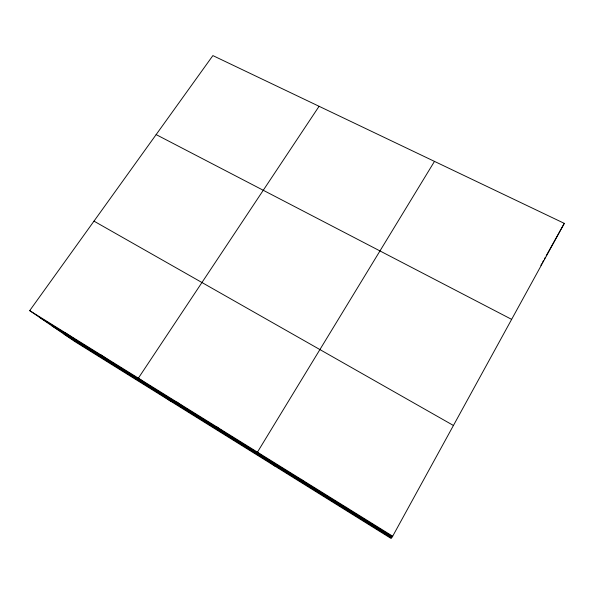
<?xml version="1.0" encoding="UTF-8"?>
<svg xmlns="http://www.w3.org/2000/svg" width="594" height="594" viewBox="0 0 594 594"><rect width="100%" height="100%" fill="white"/><g stroke="black" fill="none" stroke-linecap="round" stroke-linejoin="round"><path stroke-width="0.89" d="M392.686 536.211L564.3 223.366L212.882 55.598L29.7 310.632L74.918 341.602L391.001 538.402L392.686 536.211L29.7 310.632M540.882 265.288L541.78 263.684M542.671 262.08L543.569 260.476M544.46 258.873L545.359 257.276M546.235 255.702L564.3 223.366M434.481 161.39L257.447 452.168L274.673 465.971M319.082 106.296L138.372 378.163L170.842 401.321M156.14 134.593L511.634 319.372M93.978 221.139L453.43 425.467M39.464 317.315L392.315 536.694M52.034 325.928L391.847 537.303M64.063 334.162L391.401 537.882M64.85 332.477L73.767 338.647M101.062 354.982L109.066 360.588M176.834 402.071L182.848 406.467M216.506 426.722L221.428 430.45M301.017 479.247L303.489 481.467M346.072 507.239L347.171 508.627"/></g></svg>
